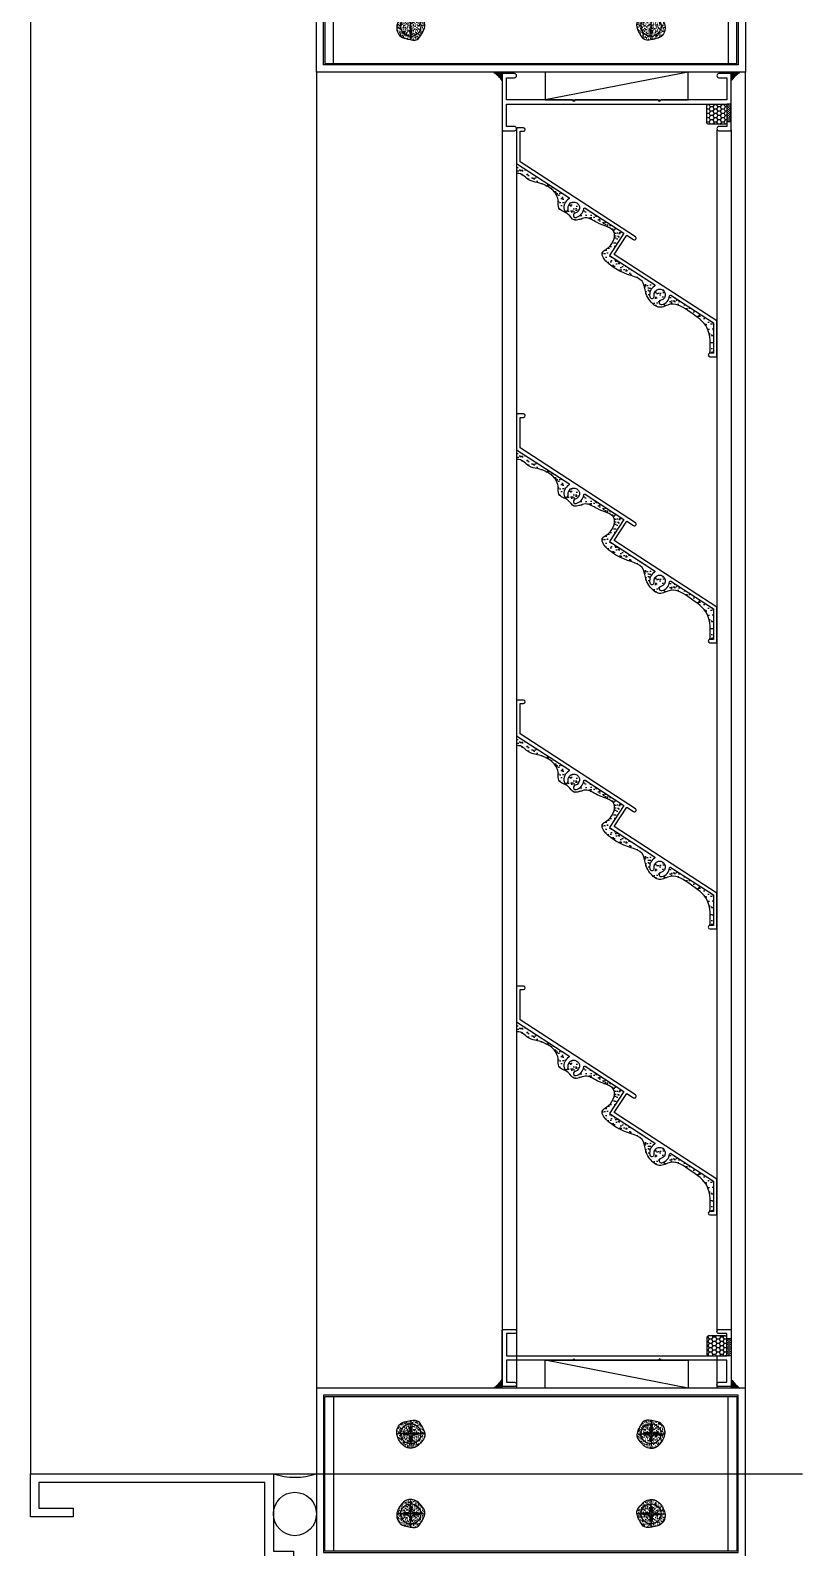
# Model space of a CAD drawing. Header units: millimetres. Extents: x 19868 to 801382, y -4805 to 85279.
# Drawn here: x 159488 to 159758, y 42318 to 42849 of the extents above; entities that cross this region are included whole.
import ezdxf

# ---------------------------------------------------------------- set-up
doc = ezdxf.new("R2010")
doc.units = ezdxf.units.MM
doc.header["$LTSCALE"] = 250
for name, color, linetype in [('0-Sheet', 7, 'Continuous'), ('A-ELE-8', 8, 'Continuous'), ('A-ETC-8', 8, 'Continuous'), ('INSUL', 8, 'Continuous')]:
    doc.layers.add(name, color=color, linetype=linetype)

# ---------------------------------------------------------------- blocks, each defined once
blk = doc.blocks.new('그릴_0.58')
at = {"layer": 'INSUL'}
h = blk.add_hatch(dxfattribs=at)
h.set_pattern_fill('AR-SAND', color=256, scale=0.02)
h.set_pattern_definition([(217.5, (86027.289, 1667.7404), (0.032000626, -0.978826475), [0, -0.77216, 0, -0.8636, 0, -0.8255]), (187.5, (86027.289, 1667.7404), (-0.899046566, -1.433650201), [0, -0.41656, 0, -0.69596, 0, -0.2667]), (147.5, (86027.9139, 1667.7404), (-1.5819847405, -0.002874369), [0, -0.254, 0, -0.9144, 0, -1.1938]), (137.5, (86027.9139, 1667.7404), (-1.527112905, -0.445858647), [0, -0.127, 0, -0.59944, 0, -0.6858])])
edge = h.paths.add_edge_path()
edge.add_spline(control_points=[(-118.18, 531.55), (-118.98, 531.73), (-120.69, 532.12), (-122.51, 535.2), (-121.12, 538.71), (-118.22, 541.59), (-114.91, 540.76), (-113.37, 538.84), (-111.28, 536.91), (-112.88, 533.74), (-114.75, 530.69), (-116.91, 531.23), (-118.18, 531.55)], knot_values=[0, 0, 0, 0, 2.395518, 5.094248, 9.480582, 12.644651, 16.609604, 17.634177, 20.133363, 24.245726, 26.635337, 30.092794, 30.092794, 30.092794, 30.092794], degree=3, periodic=0)
h = blk.add_hatch(dxfattribs=at)
h.set_pattern_fill('AR-SAND', color=256, scale=0.02, angle=180)
h.set_pattern_definition([(217.5, (86027.289, 1667.7404), (0.032000626, -0.978826475), [0, -0.77216, 0, -0.8636, 0, -0.8255]), (187.5, (86027.289, 1667.7404), (-0.899046566, -1.433650201), [0, -0.41656, 0, -0.69596, 0, -0.2667]), (147.5, (86027.9139, 1667.7404), (-1.5819847405, -0.002874369), [0, -0.254, 0, -0.9144, 0, -1.1938]), (137.5, (86027.9139, 1667.7404), (-1.527112905, -0.445858647), [0, -0.127, 0, -0.59944, 0, -0.6858])])
edge = h.paths.add_edge_path()
edge.add_spline(control_points=[(-31.82, 531.55), (-31.02, 531.73), (-29.31, 532.12), (-27.49, 535.2), (-28.88, 538.71), (-31.78, 541.59), (-35.09, 540.76), (-36.63, 538.84), (-38.72, 536.91), (-37.12, 533.74), (-35.25, 530.69), (-33.09, 531.23), (-31.82, 531.55)], knot_values=[0, 0, 0, 0, 2.395518, 5.094248, 9.480582, 12.644651, 16.609604, 17.634177, 20.133363, 24.245726, 26.635337, 30.092794, 30.092794, 30.092794, 30.092794], degree=3, periodic=0)
h = blk.add_hatch(dxfattribs=at)
h.set_pattern_fill('DOTS', color=256, scale=0.2, angle=90)
h.set_pattern_definition([(270, (81689.33182, 10112.32428), (0.3175, -0.15875), [0, -0.3175])])
h.paths.add_polyline_path([(-85, 519.18), (-85, 519.98), (-88, 519.98, -0.068271), (-85, 516.98)])
h = blk.add_hatch(dxfattribs=at)
h.set_pattern_fill('DOTS', color=256, scale=0.2, angle=90)
h.set_pattern_definition([(270, (81709.33182, 10112.32428), (0.3175, -0.15875), [0, -0.3175])])
h.paths.add_polyline_path([(-5, 519.18), (-5, 519.98), (-2, 519.98, 0.068271), (-5, 516.98)])
h = blk.add_hatch(dxfattribs=at)
h.set_pattern_fill('HONEY', color=256, scale=7, angle=180)
h.set_pattern_definition([(180, (29840.4707, 27554.9474), (-1.3125, -0.757772228), [0.875, -1.75]), (300, (29840.4707, 27554.9474), (1.3125, -0.757772228), [0.875, -1.75]), (240, (29840.4707, 27554.9474), (-9e-16, -1.515544457), [-1.75, 0.875])])
edge = h.paths.add_edge_path()
edge.add_line((-12.8, 508.73), (-7.2, 508.73))
edge.add_arc((-7.2, 508.03), 0.7, 360, 450, ccw=False)
edge.add_line((-6.5, 508.03), (-6.5, 502.43))
edge.add_arc((-7.2, 502.43), 0.7, 270, 360, ccw=False)
edge.add_line((-7.2, 501.73), (-12.8, 501.73))
edge.add_arc((-12.8, 502.43), 0.7, 180, 270, ccw=False)
edge.add_line((-13.5, 502.43), (-13.5, 508.03))
edge.add_arc((-12.8, 508.03), 0.7, 450, 540, ccw=False)
h = blk.add_hatch(dxfattribs=at)
h.set_pattern_fill('DASH', color=256, scale=3, angle=270)
h.set_pattern_definition([(270, (38932.747, -1404.8965), (0.375, -0.375), [0.375, -0.375])])
h.paths.add_polyline_path([(-5, 508.73), (-6.5, 508.73), (-6.5, 502.73), (-5, 502.73)])
h = blk.add_hatch(dxfattribs=at)
h.set_pattern_fill('AR-SAND', color=256, scale=0.05)
h.set_pattern_definition([(37.5, (-44927.3643, 114353.9993), (-0.080001565, 2.447066187), [0, -1.9304, 0, -2.159, 0, -2.06375]), (7.5, (-44927.3643, 114353.9993), (2.24761642, 3.5841255), [0, -1.0414, 0, -1.7399, 0, -0.66675]), (327.5, (-44928.9264, 114353.9993), (3.95496185, 0.007185923), [0, -0.635, 0, -2.286, 0, -2.9845]), (317.5, (-44928.9264, 114353.9993), (3.81778226, 1.11464662), [0, -0.3175, 0, -1.4986, 0, -1.7145])])
edge = h.paths.add_edge_path()
edge.add_arc((-61.92, 475.88), 0.3, 300.425, 417, ccw=False)
edge.add_arc((-60, 472.61), 3.5, 480.425, 551.1734)
edge.add_arc((-62.7, 472.07), 0.75, 191.1734, 371.1734)
edge.add_arc((-60, 472.61), 2, -77.1734, 191.1734, ccw=False)
edge.add_arc((-59.39, 469.93), 0.75, 462.8266, 642.8266)
edge.add_arc((-60, 472.61), 3.5, 282.8266, 353.575)
edge.add_arc((-56.22, 472.18), 0.3, 417, 533.575, ccw=False)
edge.add_line((-56.06, 472.43), (-42.49, 463.62))
edge.add_line((-42.49, 463.62), (-47.51, 455.91))
edge.add_line((-47.51, 455.91), (-31.76, 445.68))
edge.add_arc((-31.92, 445.43), 0.3, 300.425, 417, ccw=False)
edge.add_arc((-30, 442.15), 3.5, 480.425, 551.1734)
edge.add_arc((-32.7, 441.62), 0.75, 191.1734, 371.1734)
edge.add_arc((-30, 442.15), 2, -77.1734, 191.1734, ccw=False)
edge.add_arc((-29.39, 439.47), 0.75, 462.8266, 642.8266)
edge.add_arc((-30, 442.15), 3.5, 282.8266, 353.575)
edge.add_arc((-26.22, 441.73), 0.3, 417, 533.575, ccw=False)
edge.add_line((-26.06, 441.98), (-11.2, 432.33))
edge.add_line((-11.2, 432.33), (-11.2, 421.68))
edge.add_line((-11.2, 421.68), (-12.4, 421.68))
edge.add_spline(control_points=[(-12.4, 421.68), (-12.28, 424.64), (-12.02, 431.07), (-19.01, 435.81), (-25.03, 440.18), (-30.14, 436.79), (-33.32, 439.68), (-35.07, 442.57), (-35.42, 448.57), (-43.43, 448.48), (-52.13, 456.32), (-46.87, 458.9), (-43.81, 465.36), (-51.52, 466.57), (-55.61, 470.01), (-59.97, 467.18), (-61.86, 470.98), (-65.72, 471.58), (-65.16, 475.55), (-67.33, 479.45), (-71.68, 481.31), (-76.18, 481.93), (-78.01, 484.64), (-79.73, 484.54), (-80, 484.52)], knot_values=[0, 0, 0, 0, 8.903403, 16.972588, 24.386558, 28.464058, 32.376054, 35.250962, 38.890173, 48.28531, 57.322987, 58.527761, 64.920636, 71.793865, 76.258779, 80.217284, 83.010925, 86.979037, 89.314988, 93.488168, 99.635723, 102.710115, 106.902697, 107.715399, 107.715399, 107.715399, 107.715399], degree=3, periodic=0)
edge.add_line((-80, 484.52), (-80, 487.98))
edge.add_line((-80, 487.98), (-61.76, 476.14))
h = blk.add_hatch(dxfattribs=at)
h.set_pattern_fill('AR-SAND', color=256, scale=0.05)
h.set_pattern_definition([(37.5, (-44927.3643, 114253.9993), (-0.080001565, 2.447066187), [0, -1.9304, 0, -2.159, 0, -2.06375]), (7.5, (-44927.3643, 114253.9993), (2.24761642, 3.5841255), [0, -1.0414, 0, -1.7399, 0, -0.66675]), (327.5, (-44928.9264, 114253.9993), (3.95496185, 0.007185923), [0, -0.635, 0, -2.286, 0, -2.9845]), (317.5, (-44928.9264, 114253.9993), (3.81778226, 1.11464662), [0, -0.3175, 0, -1.4986, 0, -1.7145])])
edge = h.paths.add_edge_path()
edge.add_arc((-61.92, 375.88), 0.3, 300.425, 417, ccw=False)
edge.add_arc((-60, 372.61), 3.5, 480.425, 551.1734)
edge.add_arc((-62.7, 372.07), 0.75, 191.1734, 371.1734)
edge.add_arc((-60, 372.61), 2, -77.1734, 191.1734, ccw=False)
edge.add_arc((-59.39, 369.93), 0.75, 462.8266, 642.8266)
edge.add_arc((-60, 372.61), 3.5, 282.8266, 353.575)
edge.add_arc((-56.22, 372.18), 0.3, 417, 533.575, ccw=False)
edge.add_line((-56.06, 372.43), (-42.49, 363.62))
edge.add_line((-42.49, 363.62), (-47.51, 355.91))
edge.add_line((-47.51, 355.91), (-31.76, 345.68))
edge.add_arc((-31.92, 345.43), 0.3, 300.425, 417, ccw=False)
edge.add_arc((-30, 342.15), 3.5, 480.425, 551.1734)
edge.add_arc((-32.7, 341.62), 0.75, 191.1734, 371.1734)
edge.add_arc((-30, 342.15), 2, -77.1734, 191.1734, ccw=False)
edge.add_arc((-29.39, 339.47), 0.75, 462.8266, 642.8266)
edge.add_arc((-30, 342.15), 3.5, 282.8266, 353.575)
edge.add_arc((-26.22, 341.73), 0.3, 417, 533.575, ccw=False)
edge.add_line((-26.06, 341.98), (-11.2, 332.33))
edge.add_line((-11.2, 332.33), (-11.2, 321.68))
edge.add_line((-11.2, 321.68), (-12.4, 321.68))
edge.add_spline(control_points=[(-12.4, 321.68), (-12.28, 324.64), (-12.02, 331.07), (-19.01, 335.81), (-25.03, 340.18), (-30.14, 336.79), (-33.32, 339.68), (-35.07, 342.57), (-35.42, 348.57), (-43.43, 348.48), (-52.13, 356.32), (-46.87, 358.9), (-43.81, 365.36), (-51.52, 366.57), (-55.61, 370.01), (-59.97, 367.18), (-61.86, 370.98), (-65.72, 371.58), (-65.16, 375.55), (-67.33, 379.45), (-71.68, 381.31), (-76.18, 381.93), (-78.01, 384.64), (-79.73, 384.54), (-80, 384.52)], knot_values=[0, 0, 0, 0, 8.903403, 16.972588, 24.386558, 28.464058, 32.376054, 35.250962, 38.890173, 48.28531, 57.322987, 58.527761, 64.920636, 71.793865, 76.258779, 80.217284, 83.010925, 86.979037, 89.314988, 93.488168, 99.635723, 102.710115, 106.902697, 107.715399, 107.715399, 107.715399, 107.715399], degree=3, periodic=0)
edge.add_line((-80, 384.52), (-80, 387.98))
edge.add_line((-80, 387.98), (-61.76, 376.14))
h = blk.add_hatch(dxfattribs=at)
h.set_pattern_fill('AR-SAND', color=256, scale=0.05)
h.set_pattern_definition([(37.5, (-44927.3643, 114153.9993), (-0.080001565, 2.447066187), [0, -1.9304, 0, -2.159, 0, -2.06375]), (7.5, (-44927.3643, 114153.9993), (2.24761642, 3.5841255), [0, -1.0414, 0, -1.7399, 0, -0.66675]), (327.5, (-44928.9264, 114153.9993), (3.95496185, 0.007185923), [0, -0.635, 0, -2.286, 0, -2.9845]), (317.5, (-44928.9264, 114153.9993), (3.81778226, 1.11464662), [0, -0.3175, 0, -1.4986, 0, -1.7145])])
edge = h.paths.add_edge_path()
edge.add_arc((-61.92, 275.88), 0.3, 300.425, 417, ccw=False)
edge.add_arc((-60, 272.61), 3.5, 480.425, 551.1734)
edge.add_arc((-62.7, 272.07), 0.75, 191.1734, 371.1734)
edge.add_arc((-60, 272.61), 2, -77.1734, 191.1734, ccw=False)
edge.add_arc((-59.39, 269.93), 0.75, 462.8266, 642.8266)
edge.add_arc((-60, 272.61), 3.5, 282.8266, 353.575)
edge.add_arc((-56.22, 272.18), 0.3, 417, 533.575, ccw=False)
edge.add_line((-56.06, 272.43), (-42.49, 263.62))
edge.add_line((-42.49, 263.62), (-47.51, 255.91))
edge.add_line((-47.51, 255.91), (-31.76, 245.68))
edge.add_arc((-31.92, 245.43), 0.3, 300.425, 417, ccw=False)
edge.add_arc((-30, 242.15), 3.5, 480.425, 551.1734)
edge.add_arc((-32.7, 241.62), 0.75, 191.1734, 371.1734)
edge.add_arc((-30, 242.15), 2, -77.1734, 191.1734, ccw=False)
edge.add_arc((-29.39, 239.47), 0.75, 462.8266, 642.8266)
edge.add_arc((-30, 242.15), 3.5, 282.8266, 353.575)
edge.add_arc((-26.22, 241.73), 0.3, 417, 533.575, ccw=False)
edge.add_line((-26.06, 241.98), (-11.2, 232.33))
edge.add_line((-11.2, 232.33), (-11.2, 221.68))
edge.add_line((-11.2, 221.68), (-12.4, 221.68))
edge.add_spline(control_points=[(-12.4, 221.68), (-12.28, 224.64), (-12.02, 231.07), (-19.01, 235.81), (-25.03, 240.18), (-30.14, 236.79), (-33.32, 239.68), (-35.07, 242.57), (-35.42, 248.57), (-43.43, 248.48), (-52.13, 256.32), (-46.87, 258.9), (-43.81, 265.36), (-51.52, 266.57), (-55.61, 270.01), (-59.97, 267.18), (-61.86, 270.98), (-65.72, 271.58), (-65.16, 275.55), (-67.33, 279.45), (-71.68, 281.31), (-76.18, 281.93), (-78.01, 284.64), (-79.73, 284.54), (-80, 284.52)], knot_values=[0, 0, 0, 0, 8.903403, 16.972588, 24.386558, 28.464058, 32.376054, 35.250962, 38.890173, 48.28531, 57.322987, 58.527761, 64.920636, 71.793865, 76.258779, 80.217284, 83.010925, 86.979037, 89.314988, 93.488168, 99.635723, 102.710115, 106.902697, 107.715399, 107.715399, 107.715399, 107.715399], degree=3, periodic=0)
edge.add_line((-80, 284.52), (-80, 287.98))
edge.add_line((-80, 287.98), (-61.76, 276.14))
h = blk.add_hatch(dxfattribs=at)
h.set_pattern_fill('AR-SAND', color=256, scale=0.05)
h.set_pattern_definition([(37.5, (-44927.3643, 114053.9993), (-0.080001565, 2.447066187), [0, -1.9304, 0, -2.159, 0, -2.06375]), (7.5, (-44927.3643, 114053.9993), (2.24761642, 3.5841255), [0, -1.0414, 0, -1.7399, 0, -0.66675]), (327.5, (-44928.9264, 114053.9993), (3.95496185, 0.007185923), [0, -0.635, 0, -2.286, 0, -2.9845]), (317.5, (-44928.9264, 114053.9993), (3.81778226, 1.11464662), [0, -0.3175, 0, -1.4986, 0, -1.7145])])
edge = h.paths.add_edge_path()
edge.add_arc((-61.92, 175.88), 0.3, 300.425, 417, ccw=False)
edge.add_arc((-60, 172.61), 3.5, 480.425, 551.1734)
edge.add_arc((-62.7, 172.07), 0.75, 191.1734, 371.1734)
edge.add_arc((-60, 172.61), 2, -77.1734, 191.1734, ccw=False)
edge.add_arc((-59.39, 169.93), 0.75, 462.8266, 642.8266)
edge.add_arc((-60, 172.61), 3.5, 282.8266, 353.575)
edge.add_arc((-56.22, 172.18), 0.3, 417, 533.575, ccw=False)
edge.add_line((-56.06, 172.43), (-42.49, 163.62))
edge.add_line((-42.49, 163.62), (-47.51, 155.91))
edge.add_line((-47.51, 155.91), (-31.76, 145.68))
edge.add_arc((-31.92, 145.43), 0.3, 300.425, 417, ccw=False)
edge.add_arc((-30, 142.15), 3.5, 480.425, 551.1734)
edge.add_arc((-32.7, 141.62), 0.75, 191.1734, 371.1734)
edge.add_arc((-30, 142.15), 2, -77.1734, 191.1734, ccw=False)
edge.add_arc((-29.39, 139.47), 0.75, 462.8266, 642.8266)
edge.add_arc((-30, 142.15), 3.5, 282.8266, 353.575)
edge.add_arc((-26.22, 141.73), 0.3, 417, 533.575, ccw=False)
edge.add_line((-26.06, 141.98), (-11.2, 132.33))
edge.add_line((-11.2, 132.33), (-11.2, 121.68))
edge.add_line((-11.2, 121.68), (-12.4, 121.68))
edge.add_spline(control_points=[(-12.4, 121.68), (-12.28, 124.64), (-12.02, 131.07), (-19.01, 135.81), (-25.03, 140.18), (-30.14, 136.79), (-33.32, 139.68), (-35.07, 142.57), (-35.42, 148.57), (-43.43, 148.48), (-52.13, 156.32), (-46.87, 158.9), (-43.81, 165.36), (-51.52, 166.57), (-55.61, 170.01), (-59.97, 167.18), (-61.86, 170.98), (-65.72, 171.58), (-65.16, 175.55), (-67.33, 179.45), (-71.68, 181.31), (-76.18, 181.93), (-78.01, 184.64), (-79.73, 184.54), (-80, 184.52)], knot_values=[0, 0, 0, 0, 8.903403, 16.972588, 24.386558, 28.464058, 32.376054, 35.250962, 38.890173, 48.28531, 57.322987, 58.527761, 64.920636, 71.793865, 76.258779, 80.217284, 83.010925, 86.979037, 89.314988, 93.488168, 99.635723, 102.710115, 106.902697, 107.715399, 107.715399, 107.715399, 107.715399], degree=3, periodic=0)
edge.add_line((-80, 184.52), (-80, 187.98))
edge.add_line((-80, 187.98), (-61.76, 176.14))
h = blk.add_hatch(dxfattribs=at)
h.set_pattern_fill('HONEY', color=256, scale=7, angle=180)
h.set_pattern_definition([(180, (-53554.8533, 26911.1952), (-1.3125, -0.757772228), [0.875, -1.75]), (300, (-53554.8533, 26911.1952), (1.3125, -0.757772228), [0.875, -1.75]), (240, (-53554.8533, 26911.1952), (-9e-16, -1.515544457), [-1.75, 0.875])])
edge = h.paths.add_edge_path()
edge.add_line((-12.8, 71.23), (-7.2, 71.23))
edge.add_arc((-7.2, 71.93), 0.7, 270, 360)
edge.add_line((-6.5, 71.93), (-6.5, 77.53))
edge.add_arc((-7.2, 77.53), 0.7, 360, 450)
edge.add_line((-7.2, 78.23), (-12.8, 78.23))
edge.add_arc((-12.8, 77.53), 0.7, 450, 540)
edge.add_line((-13.5, 77.53), (-13.5, 71.93))
edge.add_arc((-12.8, 71.93), 0.7, 180, 270)
h = blk.add_hatch(dxfattribs=at)
h.set_pattern_fill('DASH', color=256, scale=3, angle=270)
h.set_pattern_definition([(270, (-44462.57697, -2048.64877), (0.375, -0.375), [0.375, -0.375])])
h.paths.add_polyline_path([(-5, 71.23), (-6.5, 71.23), (-6.5, 77.23), (-5, 77.23)])
h = blk.add_hatch(dxfattribs=at)
h.set_pattern_fill('DOTS', color=256, scale=0.2, angle=90)
h.set_pattern_definition([(270, (-1705.99214, 9468.572), (0.3175, -0.15875), [0, -0.3175])])
h.paths.add_polyline_path([(-85, 60.78), (-85, 59.98), (-88, 59.98, 0.068271), (-85, 62.98)])
h = blk.add_hatch(dxfattribs=at)
h.set_pattern_fill('DOTS', color=256, scale=0.2, angle=90)
h.set_pattern_definition([(270, (-1685.99214, 9468.572), (0.3175, -0.15875), [0, -0.3175])])
h.paths.add_polyline_path([(-5, 60.78), (-5, 59.98), (-2, 59.98, -0.068271), (-5, 62.98)])
h = blk.add_hatch(dxfattribs=at)
h.set_pattern_fill('AR-SAND', color=256, scale=0.02)
h.set_pattern_definition([(217.5, (2631.9651, 1023.98815), (0.03200063, -0.97882647), [0, -0.77216, 0, -0.8636, 0, -0.8255]), (187.5, (2631.9651, 1023.9881), (-0.89904657, -1.4336502), [0, -0.41656, 0, -0.69596, 0, -0.2667]), (147.5, (2632.5899, 1023.98815), (-1.58198474, -0.00287437), [0, -0.254, 0, -0.9144, 0, -1.1938]), (137.5, (2632.5899, 1023.9881), (-1.5271129, -0.44585865), [0, -0.127, 0, -0.59944, 0, -0.6858])])
edge = h.paths.add_edge_path()
edge.add_spline(control_points=[(-118.18, 48.41), (-118.98, 48.23), (-120.69, 47.84), (-122.51, 44.76), (-121.12, 41.25), (-118.22, 38.37), (-114.91, 39.2), (-113.37, 41.12), (-111.28, 43.05), (-112.88, 46.22), (-114.75, 49.27), (-116.91, 48.73), (-118.18, 48.41)], knot_values=[0, 0, 0, 0, 2.395518, 5.094248, 9.480582, 12.644651, 16.609604, 17.634177, 20.133363, 24.245726, 26.635337, 30.092794, 30.092794, 30.092794, 30.092794], degree=3, periodic=0)
h = blk.add_hatch(dxfattribs=at)
h.set_pattern_fill('AR-SAND', color=256, scale=0.02, angle=180)
h.set_pattern_definition([(217.5, (2631.9651, 1023.98815), (0.03200063, -0.97882647), [0, -0.77216, 0, -0.8636, 0, -0.8255]), (187.5, (2631.9651, 1023.9881), (-0.89904657, -1.4336502), [0, -0.41656, 0, -0.69596, 0, -0.2667]), (147.5, (2632.5899, 1023.98815), (-1.58198474, -0.00287437), [0, -0.254, 0, -0.9144, 0, -1.1938]), (137.5, (2632.5899, 1023.9881), (-1.5271129, -0.44585865), [0, -0.127, 0, -0.59944, 0, -0.6858])])
edge = h.paths.add_edge_path()
edge.add_spline(control_points=[(-31.82, 48.41), (-31.02, 48.23), (-29.31, 47.84), (-27.49, 44.76), (-28.88, 41.25), (-31.78, 38.37), (-35.09, 39.2), (-36.63, 41.12), (-38.72, 43.05), (-37.12, 46.22), (-35.25, 49.27), (-33.09, 48.73), (-31.82, 48.41)], knot_values=[0, 0, 0, 0, 2.395518, 5.094248, 9.480582, 12.644651, 16.609604, 17.634177, 20.133363, 24.245726, 26.635337, 30.092794, 30.092794, 30.092794, 30.092794], degree=3, periodic=0)
h = blk.add_hatch(dxfattribs=at)
h.set_pattern_fill('AR-SAND', color=256, scale=0.02, angle=360)
h.set_pattern_definition([(217.5, (2631.9651, 1019.98815), (0.03200063, -0.97882647), [0, -0.77216, 0, -0.8636, 0, -0.8255]), (187.5, (2631.9651, 1019.9881), (-0.89904657, -1.4336502), [0, -0.41656, 0, -0.69596, 0, -0.2667]), (147.5, (2632.5899, 1019.98815), (-1.58198474, -0.00287437), [0, -0.254, 0, -0.9144, 0, -1.1938]), (137.5, (2632.5899, 1019.9881), (-1.5271129, -0.44585865), [0, -0.127, 0, -0.59944, 0, -0.6858])])
edge = h.paths.add_edge_path()
edge.add_spline(control_points=[(-118.18, 11.55), (-118.98, 11.73), (-120.69, 12.12), (-122.51, 15.2), (-121.12, 18.71), (-118.22, 21.59), (-114.91, 20.76), (-113.37, 18.84), (-111.28, 16.91), (-112.88, 13.74), (-114.75, 10.69), (-116.91, 11.23), (-118.18, 11.55)], knot_values=[0, 0, 0, 0, 2.395518, 5.094248, 9.480582, 12.644651, 16.609604, 17.634177, 20.133363, 24.245726, 26.635337, 30.092794, 30.092794, 30.092794, 30.092794], degree=3, periodic=0)
h = blk.add_hatch(dxfattribs=at)
h.set_pattern_fill('AR-SAND', color=256, scale=0.02, angle=180)
h.set_pattern_definition([(217.5, (2631.9651, 1019.98815), (0.03200063, -0.97882647), [0, -0.77216, 0, -0.8636, 0, -0.8255]), (187.5, (2631.9651, 1019.9881), (-0.89904657, -1.4336502), [0, -0.41656, 0, -0.69596, 0, -0.2667]), (147.5, (2632.5899, 1019.98815), (-1.58198474, -0.00287437), [0, -0.254, 0, -0.9144, 0, -1.1938]), (137.5, (2632.5899, 1019.9881), (-1.5271129, -0.44585865), [0, -0.127, 0, -0.59944, 0, -0.6858])])
edge = h.paths.add_edge_path()
edge.add_spline(control_points=[(-31.82, 11.55), (-31.02, 11.73), (-29.31, 12.12), (-27.49, 15.2), (-28.88, 18.71), (-31.78, 21.59), (-35.09, 20.76), (-36.63, 18.84), (-38.72, 16.91), (-37.12, 13.74), (-35.25, 10.69), (-33.09, 11.23), (-31.82, 11.55)], knot_values=[0, 0, 0, 0, 2.395518, 5.094248, 9.480582, 12.644651, 16.609604, 17.634177, 20.133363, 24.245726, 26.635337, 30.092794, 30.092794, 30.092794, 30.092794], degree=3, periodic=0)
for p, q in [((-117, 531.48, 0), (-117, 540.48, 0)), ((-33, 531.48, 0), (-33, 540.48, 0)), ((-150, 519.98, 0), (-150, 59.98, 0)), ((-20, 519.98, 0), (-70, 510.23, 0)), ((0, 59.98, 0), (0, 519.98, 0)), ((-85, 499.78, 0), (-85, 59.98, 0)), ((-80, 500.23, 0), (-80, 59.98, 0)), ((-10, 499.72, 0), (-10, 79.73, 0)), ((-5, 499.78, 0), (-5, 59.98, 0)), ((-20, 59.98, 0), (-70, 69.73, 0)), ((-10, 71.23, 0), (-10, 59.98, 0)), ((-117, 48.48, 0), (-117, 39.48, 0)), ((-33, 48.48, 0), (-33, 39.48, 0)), ((-112.5, 43.98, 0), (-121.5, 43.98, 0)), ((-37.5, 43.98, 0), (-28.5, 43.98, 0)), ((-170, 29.98, 0), (20, 29.98, 0)), ((-112.5, 15.98, 0), (-121.5, 15.98, 0)), ((-117, 11.48, 0), (-117, 20.48, 0)), ((-37.5, 15.98, 0), (-28.5, 15.98, 0)), ((-33, 11.48, 0), (-33, 20.48, 0))]:
    blk.add_line(p, q, dxfattribs=at)
at = {"layer": 'INSUL', "elevation": 0}
for points in [[(0, 579.98), (0, 519.98), (-150, 519.98), (-150, 579.98)], [(-2.5, 577.48), (-2.5, 522.48), (-147.5, 522.48), (-147.5, 577.48)], [(-3, 576.98), (-147, 576.98), (-147, 522.98), (-3, 522.98)], [(-144, 576.98), (-147, 576.98), (-147, 522.98), (-144, 522.98)], [(-3, 576.98), (-6, 576.98), (-6, 522.98), (-3, 522.98)], [(-20, 519.98), (-70, 519.98), (-70, 510.23), (-20, 510.23)], [(-5, 508.73), (-6.5, 508.73), (-6.5, 502.73), (-5, 502.73)], [(-5, 71.23), (-6.5, 71.23), (-6.5, 77.23), (-5, 77.23)], [(-20, 59.98), (-70, 59.98), (-70, 69.73), (-20, 69.73)], [(0, -0.02), (0, 59.98), (-150, 59.98), (-150, -0.02)], [(-2.5, 2.48), (-2.5, 57.48), (-147.5, 57.48), (-147.5, 2.48)], [(-3, 2.98), (-147, 2.98), (-147, 56.98), (-3, 56.98)], [(-144, 2.98), (-147, 2.98), (-147, 56.98), (-144, 56.98)], [(-3, 2.98), (-6, 2.98), (-6, 56.98), (-3, 56.98)]]:
    blk.add_lwpolyline(points, close=True, dxfattribs=at)
at = {"layer": 'INSUL'}
for points in [[(-117.36, 534.64), (-117.36, 534.4), (-117.37, 534.16), (-117.36, 533.95), (-117.33, 533.76), (-117.28, 533.62), (-117.2, 533.51), (-117.1, 533.45), (-117, 533.43), (-116.9, 533.45), (-116.8, 533.51), (-116.72, 533.62), (-116.67, 533.76), (-116.64, 533.95), (-116.63, 534.16), (-116.64, 534.4), (-116.64, 534.64)], [(-32.64, 534.64), (-32.64, 534.4), (-32.63, 534.16), (-32.64, 533.95), (-32.67, 533.76), (-32.72, 533.62), (-32.8, 533.51), (-32.9, 533.45), (-33, 533.43), (-33.1, 533.45), (-33.2, 533.51), (-33.28, 533.62), (-33.33, 533.76), (-33.36, 533.95), (-33.37, 534.16), (-33.36, 534.4), (-33.36, 534.64)]]:
    blk.add_lwpolyline(points, dxfattribs=at)
at = {"layer": 'INSUL', "elevation": 0}
for points in [[(-59.5, 510.23), (-60, 509.73), (-60.5, 510.23), (-83.5, 510.23), (-83.5, 517.98), (-80.75, 517.98, 1), (-80.75, 519.48), (-84.7, 519.48, 0.414214), (-85, 519.18), (-85, 499.78, 0.414214), (-84.7, 499.48), (-80.75, 499.48, 1), (-80.75, 500.98), (-83.5, 500.98), (-83.5, 508.73), (-6.5, 508.73), (-6.5, 500.98), (-9.25, 500.98, 1), (-9.25, 499.48), (-5.3, 499.48, 0.414214), (-5, 499.78), (-5, 519.18, 0.414214), (-5.3, 519.48), (-9.25, 519.48, 1), (-9.25, 517.98), (-6.5, 517.98), (-6.5, 510.23), (-29.5, 510.23), (-30, 509.73), (-30.5, 510.23)], [(-12.8, 508.73), (-7.2, 508.73, -0.414214), (-6.5, 508.03), (-6.5, 502.43, -0.414214), (-7.2, 501.73), (-12.8, 501.73, -0.414214), (-13.5, 502.43), (-13.5, 508.03, -0.414214)], [(-77.6, 499.28, 1), (-77.6, 500.48), (-79.7, 500.48, 0.414214), (-80, 500.18), (-80, 487.98), (-61.76, 476.14, -0.557593), (-61.77, 475.62, 0.318892), (-63.43, 471.93, 1), (-61.96, 472.22, -2.365798), (-59.56, 470.66, 1), (-59.22, 469.19, 0.318892), (-56.52, 472.22, -0.557593), (-56.06, 472.43), (-42.49, 463.62), (-47.51, 455.91), (-31.76, 445.68, -0.557593), (-31.77, 445.17, 0.318892), (-33.43, 441.47, 1), (-31.96, 441.76, -2.365798), (-29.56, 440.2, 1), (-29.22, 438.74, 0.318892), (-26.52, 441.76, -0.557593), (-26.06, 441.98), (-11.2, 432.33), (-11.2, 421.68), (-12.4, 421.68, 1), (-12.4, 420.48), (-10.3, 420.48, 0.414214), (-10, 420.78), (-10, 432.98), (-45.85, 456.26), (-41.49, 462.97), (-39.14, 461.45, 1), (-38.49, 462.45), (-78.8, 488.63), (-78.8, 499.28)], [(-77.6, 399.28, 1), (-77.6, 400.48), (-79.7, 400.48, 0.414214), (-80, 400.18), (-80, 387.98), (-61.76, 376.14, -0.557593), (-61.77, 375.62, 0.318892), (-63.43, 371.93, 1), (-61.96, 372.22, -2.365798), (-59.56, 370.66, 1), (-59.22, 369.19, 0.318892), (-56.52, 372.22, -0.557593), (-56.06, 372.43), (-42.49, 363.62), (-47.51, 355.91), (-31.76, 345.68, -0.557593), (-31.77, 345.17, 0.318892), (-33.43, 341.47, 1), (-31.96, 341.76, -2.365798), (-29.56, 340.2, 1), (-29.22, 338.74, 0.318892), (-26.52, 341.76, -0.557593), (-26.06, 341.98), (-11.2, 332.33), (-11.2, 321.68), (-12.4, 321.68, 1), (-12.4, 320.48), (-10.3, 320.48, 0.414214), (-10, 320.78), (-10, 332.98), (-45.85, 356.26), (-41.49, 362.97), (-39.14, 361.45, 1), (-38.49, 362.45), (-78.8, 388.63), (-78.8, 399.28)], [(-77.6, 299.28, 1), (-77.6, 300.48), (-79.7, 300.48, 0.414214), (-80, 300.18), (-80, 287.98), (-61.76, 276.14, -0.557593), (-61.77, 275.62, 0.318892), (-63.43, 271.93, 1), (-61.96, 272.22, -2.365798), (-59.56, 270.66, 1), (-59.22, 269.19, 0.318892), (-56.52, 272.22, -0.557593), (-56.06, 272.43), (-42.49, 263.62), (-47.51, 255.91), (-31.76, 245.68, -0.557593), (-31.77, 245.17, 0.318892), (-33.43, 241.47, 1), (-31.96, 241.76, -2.365798), (-29.56, 240.2, 1), (-29.22, 238.74, 0.318892), (-26.52, 241.76, -0.557593), (-26.06, 241.98), (-11.2, 232.33), (-11.2, 221.68), (-12.4, 221.68, 1), (-12.4, 220.48), (-10.3, 220.48, 0.414214), (-10, 220.78), (-10, 232.98), (-45.85, 256.26), (-41.49, 262.97), (-39.14, 261.45, 1), (-38.49, 262.45), (-78.8, 288.63), (-78.8, 299.28)], [(-77.6, 199.28, 1), (-77.6, 200.48), (-79.7, 200.48, 0.414214), (-80, 200.18), (-80, 187.98), (-61.76, 176.14, -0.557593), (-61.77, 175.62, 0.318892), (-63.43, 171.93, 1), (-61.96, 172.22, -2.365798), (-59.56, 170.66, 1), (-59.22, 169.19, 0.318892), (-56.52, 172.22, -0.557593), (-56.06, 172.43), (-42.49, 163.62), (-47.51, 155.91), (-31.76, 145.68, -0.557593), (-31.77, 145.17, 0.318892), (-33.43, 141.47, 1), (-31.96, 141.76, -2.365798), (-29.56, 140.2, 1), (-29.22, 138.74, 0.318892), (-26.52, 141.76, -0.557593), (-26.06, 141.98), (-11.2, 132.33), (-11.2, 121.68), (-12.4, 121.68, 1), (-12.4, 120.48), (-10.3, 120.48, 0.414214), (-10, 120.78), (-10, 132.98), (-45.85, 156.26), (-41.49, 162.97), (-39.14, 161.45, 1), (-38.49, 162.45), (-78.8, 188.63), (-78.8, 199.28)], [(-59.5, 69.73), (-60, 70.23), (-60.5, 69.73), (-83.5, 69.73), (-83.5, 61.98), (-80.75, 61.98, -1), (-80.75, 60.48), (-84.7, 60.48, -0.414214), (-85, 60.78), (-85, 80.18, -0.414214), (-84.7, 80.48), (-80.75, 80.48, -1), (-80.75, 78.98), (-83.5, 78.98), (-83.5, 71.23), (-6.5, 71.23), (-6.5, 78.98), (-9.25, 78.98, -1), (-9.25, 80.48), (-5.3, 80.48, -0.414214), (-5, 80.18), (-5, 60.78, -0.414214), (-5.3, 60.48), (-9.25, 60.48, -1), (-9.25, 61.98), (-6.5, 61.98), (-6.5, 69.73), (-29.5, 69.73), (-30, 70.23), (-30.5, 69.73)], [(-12.8, 71.23), (-7.2, 71.23, 0.414214), (-6.5, 71.93), (-6.5, 77.53, 0.414214), (-7.2, 78.23), (-12.8, 78.23, 0.414214), (-13.5, 77.53), (-13.5, 71.93, 0.414214)]]:
    blk.add_lwpolyline(points, format="xyb", close=True, dxfattribs=at)
at = {"layer": 'INSUL'}
for points in [[(-117.33, 46.2), (-117.28, 46.34), (-117.2, 46.45), (-117.1, 46.51), (-117, 46.53), (-116.9, 46.51), (-116.8, 46.45), (-116.72, 46.34), (-116.67, 46.2), (-116.64, 46.01), (-116.63, 45.8), (-116.64, 45.56), (-116.64, 45.32), (-116.63, 45.09), (-116.61, 44.87), (-116.55, 44.68), (-116.45, 44.53), (-116.3, 44.43), (-116.11, 44.37), (-115.89, 44.35), (-115.66, 44.34), (-115.42, 44.34), (-115.18, 44.35), (-114.97, 44.34), (-114.78, 44.31), (-114.64, 44.26), (-114.53, 44.18), (-114.47, 44.08), (-114.45, 43.98), (-114.47, 43.88), (-114.53, 43.78), (-114.64, 43.7), (-114.78, 43.65), (-114.97, 43.62), (-115.18, 43.61), (-115.42, 43.62), (-115.66, 43.62), (-115.89, 43.61), (-116.11, 43.58), (-116.3, 43.53), (-116.45, 43.43), (-116.55, 43.28), (-116.61, 43.09), (-116.63, 42.87), (-116.64, 42.64), (-116.64, 42.4), (-116.63, 42.16), (-116.64, 41.95), (-116.67, 41.76), (-116.72, 41.62), (-116.8, 41.51), (-116.9, 41.45), (-117, 41.43), (-117.1, 41.45), (-117.2, 41.51), (-117.28, 41.62), (-117.33, 41.76), (-117.36, 41.95), (-117.37, 42.16), (-117.36, 42.4), (-117.36, 42.64), (-117.37, 42.87), (-117.39, 43.09), (-117.45, 43.28), (-117.55, 43.43), (-117.7, 43.53), (-117.89, 43.58), (-118.11, 43.61), (-118.34, 43.62), (-118.58, 43.62), (-118.82, 43.61), (-119.03, 43.62), (-119.22, 43.65), (-119.36, 43.7), (-119.47, 43.78), (-119.53, 43.88), (-119.55, 43.98), (-119.53, 44.08), (-119.47, 44.18), (-119.36, 44.26), (-119.22, 44.31), (-119.03, 44.34), (-118.82, 44.35), (-118.58, 44.34), (-118.34, 44.34), (-118.11, 44.35), (-117.89, 44.37), (-117.7, 44.43), (-117.55, 44.53), (-117.45, 44.68), (-117.39, 44.87), (-117.37, 45.09), (-117.36, 45.32), (-117.36, 45.56), (-117.37, 45.8), (-117.36, 46.01)], [(-32.67, 46.2), (-32.72, 46.34), (-32.8, 46.45), (-32.9, 46.51), (-33, 46.53), (-33.1, 46.51), (-33.2, 46.45), (-33.28, 46.34), (-33.33, 46.2), (-33.36, 46.01), (-33.37, 45.8), (-33.36, 45.56), (-33.36, 45.32), (-33.37, 45.09), (-33.39, 44.87), (-33.45, 44.68), (-33.55, 44.53), (-33.7, 44.43), (-33.89, 44.37), (-34.11, 44.35), (-34.34, 44.34), (-34.58, 44.34), (-34.82, 44.35), (-35.03, 44.34), (-35.22, 44.31), (-35.36, 44.26), (-35.47, 44.18), (-35.53, 44.08), (-35.55, 43.98), (-35.53, 43.88), (-35.47, 43.78), (-35.36, 43.7), (-35.22, 43.65), (-35.03, 43.62), (-34.82, 43.61), (-34.58, 43.62), (-34.34, 43.62), (-34.11, 43.61), (-33.89, 43.58), (-33.7, 43.53), (-33.55, 43.43), (-33.45, 43.28), (-33.39, 43.09), (-33.37, 42.87), (-33.36, 42.64), (-33.36, 42.4), (-33.37, 42.16), (-33.36, 41.95), (-33.33, 41.76), (-33.28, 41.62), (-33.2, 41.51), (-33.1, 41.45), (-33, 41.43), (-32.9, 41.45), (-32.8, 41.51), (-32.72, 41.62), (-32.67, 41.76), (-32.64, 41.95), (-32.63, 42.16), (-32.64, 42.4), (-32.64, 42.64), (-32.63, 42.87), (-32.61, 43.09), (-32.55, 43.28), (-32.45, 43.43), (-32.3, 43.53), (-32.11, 43.58), (-31.89, 43.61), (-31.66, 43.62), (-31.42, 43.62), (-31.18, 43.61), (-30.97, 43.62), (-30.78, 43.65), (-30.64, 43.7), (-30.53, 43.78), (-30.47, 43.88), (-30.45, 43.98), (-30.47, 44.08), (-30.53, 44.18), (-30.64, 44.26), (-30.78, 44.31), (-30.97, 44.34), (-31.18, 44.35), (-31.42, 44.34), (-31.66, 44.34), (-31.89, 44.35), (-32.11, 44.37), (-32.3, 44.43), (-32.45, 44.53), (-32.55, 44.68), (-32.61, 44.87), (-32.63, 45.09), (-32.64, 45.32), (-32.64, 45.56), (-32.63, 45.8), (-32.64, 46.01)], [(-117.33, 13.76), (-117.28, 13.62), (-117.2, 13.51), (-117.1, 13.45), (-117, 13.43), (-116.9, 13.45), (-116.8, 13.51), (-116.72, 13.62), (-116.67, 13.76), (-116.64, 13.95), (-116.63, 14.16), (-116.64, 14.4), (-116.64, 14.64), (-116.63, 14.87), (-116.61, 15.09), (-116.55, 15.28), (-116.45, 15.43), (-116.3, 15.53), (-116.11, 15.58), (-115.89, 15.61), (-115.66, 15.62), (-115.42, 15.62), (-115.18, 15.61), (-114.97, 15.62), (-114.78, 15.65), (-114.64, 15.7), (-114.53, 15.78), (-114.47, 15.88), (-114.45, 15.98), (-114.47, 16.08), (-114.53, 16.18), (-114.64, 16.26), (-114.78, 16.31), (-114.97, 16.34), (-115.18, 16.35), (-115.42, 16.34), (-115.66, 16.34), (-115.89, 16.35), (-116.11, 16.37), (-116.3, 16.43), (-116.45, 16.53), (-116.55, 16.68), (-116.61, 16.87), (-116.63, 17.09), (-116.64, 17.32), (-116.64, 17.56), (-116.63, 17.8), (-116.64, 18.01), (-116.67, 18.2), (-116.72, 18.34), (-116.8, 18.45), (-116.9, 18.51), (-117, 18.53), (-117.1, 18.51), (-117.2, 18.45), (-117.28, 18.34), (-117.33, 18.2), (-117.36, 18.01), (-117.37, 17.8), (-117.36, 17.56), (-117.36, 17.32), (-117.37, 17.09), (-117.39, 16.87), (-117.45, 16.68), (-117.55, 16.53), (-117.7, 16.43), (-117.89, 16.37), (-118.11, 16.35), (-118.34, 16.34), (-118.58, 16.34), (-118.82, 16.35), (-119.03, 16.34), (-119.22, 16.31), (-119.36, 16.26), (-119.47, 16.18), (-119.53, 16.08), (-119.55, 15.98), (-119.53, 15.88), (-119.47, 15.78), (-119.36, 15.7), (-119.22, 15.65), (-119.03, 15.62), (-118.82, 15.61), (-118.58, 15.62), (-118.34, 15.62), (-118.11, 15.61), (-117.89, 15.58), (-117.7, 15.53), (-117.55, 15.43), (-117.45, 15.28), (-117.39, 15.09), (-117.37, 14.87), (-117.36, 14.64), (-117.36, 14.4), (-117.37, 14.16), (-117.36, 13.95)], [(-32.67, 13.76), (-32.72, 13.62), (-32.8, 13.51), (-32.9, 13.45), (-33, 13.43), (-33.1, 13.45), (-33.2, 13.51), (-33.28, 13.62), (-33.33, 13.76), (-33.36, 13.95), (-33.37, 14.16), (-33.36, 14.4), (-33.36, 14.64), (-33.37, 14.87), (-33.39, 15.09), (-33.45, 15.28), (-33.55, 15.43), (-33.7, 15.53), (-33.89, 15.58), (-34.11, 15.61), (-34.34, 15.62), (-34.58, 15.62), (-34.82, 15.61), (-35.03, 15.62), (-35.22, 15.65), (-35.36, 15.7), (-35.47, 15.78), (-35.53, 15.88), (-35.55, 15.98), (-35.53, 16.08), (-35.47, 16.18), (-35.36, 16.26), (-35.22, 16.31), (-35.03, 16.34), (-34.82, 16.35), (-34.58, 16.34), (-34.34, 16.34), (-34.11, 16.35), (-33.89, 16.37), (-33.7, 16.43), (-33.55, 16.53), (-33.45, 16.68), (-33.39, 16.87), (-33.37, 17.09), (-33.36, 17.32), (-33.36, 17.56), (-33.37, 17.8), (-33.36, 18.01), (-33.33, 18.2), (-33.28, 18.34), (-33.2, 18.45), (-33.1, 18.51), (-33, 18.53), (-32.9, 18.51), (-32.8, 18.45), (-32.72, 18.34), (-32.67, 18.2), (-32.64, 18.01), (-32.63, 17.8), (-32.64, 17.56), (-32.64, 17.32), (-32.63, 17.09), (-32.61, 16.87), (-32.55, 16.68), (-32.45, 16.53), (-32.3, 16.43), (-32.11, 16.37), (-31.89, 16.35), (-31.66, 16.34), (-31.42, 16.34), (-31.18, 16.35), (-30.97, 16.34), (-30.78, 16.31), (-30.64, 16.26), (-30.53, 16.18), (-30.47, 16.08), (-30.45, 15.98), (-30.47, 15.88), (-30.53, 15.78), (-30.64, 15.7), (-30.78, 15.65), (-30.97, 15.62), (-31.18, 15.61), (-31.42, 15.62), (-31.66, 15.62), (-31.89, 15.61), (-32.11, 15.58), (-32.3, 15.53), (-32.45, 15.43), (-32.55, 15.28), (-32.61, 15.09), (-32.63, 14.87), (-32.64, 14.64), (-32.64, 14.4), (-32.63, 14.16), (-32.64, 13.95)]]:
    blk.add_lwpolyline(points, close=True, dxfattribs=at)
for centre in [(-117, 535.98, 0), (-33, 535.98, 0), (-117, 43.98, 0), (-33, 43.98, 0), (-117, 15.98, 0), (-33, 15.98, 0)]:
    blk.add_circle(centre, 3.5, dxfattribs=at)
for centre, start, end in [((-97.43, 507.55, 0), 37.1889, 52.8111), ((7.43, 507.55, 0), 127.1889, 142.8111), ((-97.43, 72.41, 0), 307.1889, 322.8111), ((7.43, 72.41, 0), 217.1889, 232.8111)]:
    blk.add_arc(centre, 15.61, start, end, dxfattribs=at)
for points in [[(-118.18, 531.55, 0), (-120.43, 532.37, 0), (-121.85, 534.67, 0), (-120.65, 538.89, 0), (-118.2, 540.89, 0), (-114.35, 539.97, 0), (-113.65, 539.22, 0), (-112.15, 537.22, 0), (-113.21, 533.25, 0), (-114.73, 531.4, 0), (-118.18, 531.55, 0)], [(-31.82, 531.55, 0), (-29.57, 532.37, 0), (-28.15, 534.67, 0), (-29.35, 538.89, 0), (-31.8, 540.89, 0), (-35.65, 539.97, 0), (-36.35, 539.22, 0), (-37.85, 537.22, 0), (-36.79, 533.25, 0), (-35.27, 531.4, 0), (-31.82, 531.55, 0)], [(-118.18, 48.41, 0), (-120.43, 47.59, 0), (-121.85, 45.29, 0), (-120.65, 41.07, 0), (-118.2, 39.07, 0), (-114.35, 39.99, 0), (-113.65, 40.74, 0), (-112.15, 42.73, 0), (-113.21, 46.71, 0), (-114.73, 48.56, 0), (-118.18, 48.41, 0)], [(-31.82, 48.41, 0), (-29.57, 47.59, 0), (-28.15, 45.29, 0), (-29.35, 41.07, 0), (-31.8, 39.07, 0), (-35.65, 39.99, 0), (-36.35, 40.74, 0), (-37.85, 42.73, 0), (-36.79, 46.71, 0), (-35.27, 48.56, 0), (-31.82, 48.41, 0)], [(-118.18, 11.55, 0), (-120.43, 12.37, 0), (-121.85, 14.67, 0), (-120.65, 18.89, 0), (-118.2, 20.89, 0), (-114.35, 19.97, 0), (-113.65, 19.22, 0), (-112.15, 17.22, 0), (-113.21, 13.25, 0), (-114.73, 11.4, 0), (-118.18, 11.55, 0)], [(-31.82, 11.55, 0), (-29.57, 12.37, 0), (-28.15, 14.67, 0), (-29.35, 18.89, 0), (-31.8, 20.89, 0), (-35.65, 19.97, 0), (-36.35, 19.22, 0), (-37.85, 17.22, 0), (-36.79, 13.25, 0), (-35.27, 11.4, 0), (-31.82, 11.55, 0)]]:
    blk.add_spline(points, degree=3, dxfattribs=at)
at = {"layer": 'INSUL', "start_tangent": (0.040343, 0.999186), "end_tangent": (-0.998408, -0.056397)}
for points in [[(-12.4, 421.68, 0), (-13.42, 430.52, 0), (-19.29, 436.06, 0), (-26.17, 438.81, 0), (-30.12, 437.77, 0), (-33.34, 439.98, 0), (-34.76, 442.48, 0), (-35.64, 446.01, 0), (-43.94, 450.41, 0), (-49.55, 457.5, 0), (-48.53, 458.15, 0), (-45.9, 463.98, 0), (-51.87, 467.39, 0), (-56.03, 469, 0), (-59.93, 468.29, 0), (-61.94, 470.23, 0), (-65.22, 472.47, 0), (-65.45, 474.79, 0), (-67.25, 478.56, 0), (-72.72, 481.36, 0), (-75.66, 482.25, 0), (-79.19, 484.52, 0), (-80, 484.52, 0)], [(-12.4, 321.68, 0), (-13.42, 330.52, 0), (-19.29, 336.06, 0), (-26.17, 338.81, 0), (-30.12, 337.77, 0), (-33.34, 339.98, 0), (-34.76, 342.48, 0), (-35.64, 346.01, 0), (-43.94, 350.41, 0), (-49.55, 357.5, 0), (-48.53, 358.15, 0), (-45.9, 363.98, 0), (-51.87, 367.39, 0), (-56.03, 369, 0), (-59.93, 368.29, 0), (-61.94, 370.23, 0), (-65.22, 372.47, 0), (-65.45, 374.79, 0), (-67.25, 378.56, 0), (-72.72, 381.36, 0), (-75.66, 382.25, 0), (-79.19, 384.52, 0), (-80, 384.52, 0)], [(-12.4, 221.68, 0), (-13.42, 230.52, 0), (-19.29, 236.06, 0), (-26.17, 238.81, 0), (-30.12, 237.77, 0), (-33.34, 239.98, 0), (-34.76, 242.48, 0), (-35.64, 246.01, 0), (-43.94, 250.41, 0), (-49.55, 257.5, 0), (-48.53, 258.15, 0), (-45.9, 263.98, 0), (-51.87, 267.39, 0), (-56.03, 269, 0), (-59.93, 268.29, 0), (-61.94, 270.23, 0), (-65.22, 272.47, 0), (-65.45, 274.79, 0), (-67.25, 278.56, 0), (-72.72, 281.36, 0), (-75.66, 282.25, 0), (-79.19, 284.52, 0), (-80, 284.52, 0)], [(-12.4, 121.68, 0), (-13.42, 130.52, 0), (-19.29, 136.06, 0), (-26.17, 138.81, 0), (-30.12, 137.77, 0), (-33.34, 139.98, 0), (-34.76, 142.48, 0), (-35.64, 146.01, 0), (-43.94, 150.41, 0), (-49.55, 157.5, 0), (-48.53, 158.15, 0), (-45.9, 163.98, 0), (-51.87, 167.39, 0), (-56.03, 169, 0), (-59.93, 168.29, 0), (-61.94, 170.23, 0), (-65.22, 172.47, 0), (-65.45, 174.79, 0), (-67.25, 178.56, 0), (-72.72, 181.36, 0), (-75.66, 182.25, 0), (-79.19, 184.52, 0), (-80, 184.52, 0)]]:
    blk.add_spline(points, degree=3, dxfattribs=at)
blk = doc.blocks.new('A$C632c858f')
at = {"layer": 'A-ETC-8'}
blk.add_arc((-2.84, 0), 24.04, 341.8248, 18.1752, dxfattribs=at)
blk.add_ellipse((34.03, 0), major_axis=(7.59, 0), ratio=0.987937, dxfattribs=at)

msp = doc.modelspace()

# ---------------------------------------------------------------- linework, layer by layer
at = {"layer": '0-Sheet', "elevation": 0}
msp.add_lwpolyline([(159503.21, 42328.93), (159488.21, 42328.93), (159488.21, 42343.93), (159573.21, 42343.93), (159573.21, 42316.93), (159580.21, 42316.93), (159580.21, 42313.93), (159570.21, 42313.93), (159570.21, 42340.93), (159491.21, 42340.93), (159491.21, 42331.93), (159503.21, 42331.93)], close=True, dxfattribs=at)
at = {"layer": 'A-ELE-8'}
msp.add_line((159488.21, 42863.93), (159488.21, 42343.93), dxfattribs=at)

# ---------------------------------------------------------------- block references
at = {"layer": 'A-ETC-8'}
msp.add_blockref('그릴_0.58', (159738.21, 42313.95, 0), dxfattribs=at)
at = {"layer": 'A-ETC-8', "rotation": 270}
msp.add_blockref('A$C632c858f', (159580.71, 42363.93, 0), dxfattribs=at)

doc.saveas('drawing.dxf')
